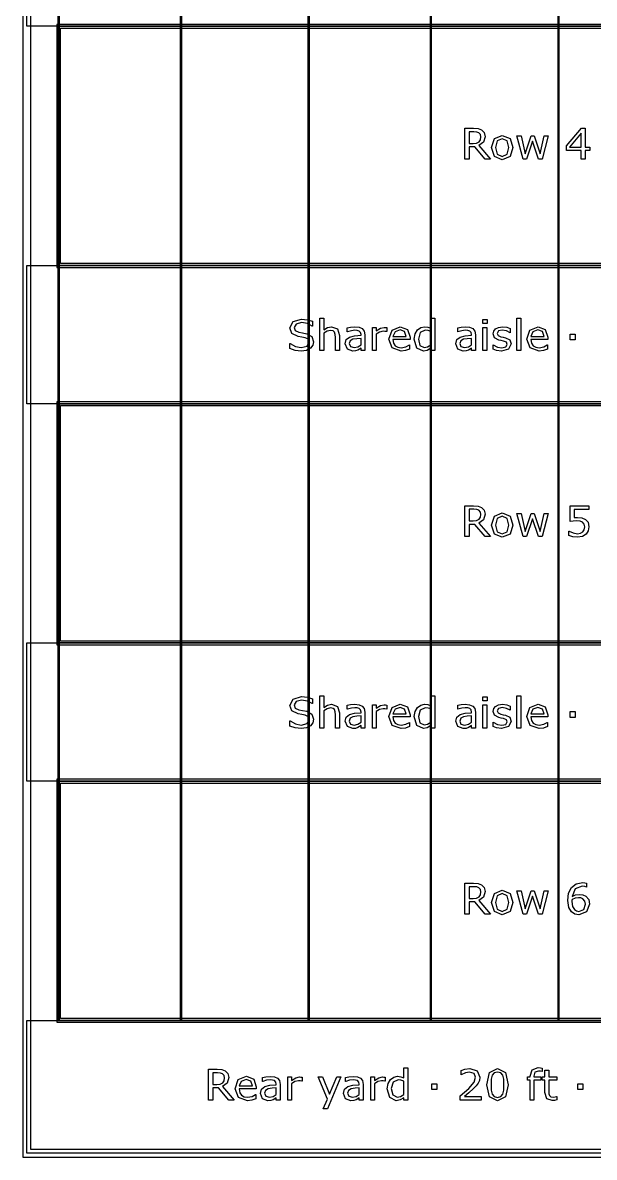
# Model space of a CAD drawing. Extents: x -1 to 182, y 89 to 480.
# Drawn here: x 94.5 to 123, y 345.1 to 401.6 of the extents above; entities that cross this region are included whole.
import ezdxf

# ---------------------------------------------------------------- set-up
doc = ezdxf.new("R2010")
doc.units = 0
doc.header["$MEASUREMENT"] = 0
doc.layers.add('Layer 1', color=7, linetype='Continuous')

msp = doc.modelspace()

# ---------------------------------------------------------------- linework, layer by layer
at = {"layer": 'Layer 1', "color": 7}
for points in [[(94.522277, 464.807125), (94.522277, 345.083318), (154.185743, 345.083318), (154.185743, 464.807125), (94.522277, 464.807125)], [(96.268421, 457.72953), (96.268421, 351.89633), (96.348003, 351.89633), (96.348003, 457.72953), (96.268421, 457.72953)], [(102.35383, 457.72953), (102.35383, 351.89633), (102.433412, 351.89633), (102.433412, 457.72953), (102.35383, 457.72953)], [(108.703822, 457.72953), (108.703822, 351.89633), (108.783404, 351.89633), (108.783404, 457.72953), (108.703822, 457.72953)], [(114.789231, 457.72953), (114.789231, 351.89633), (114.868813, 351.89633), (114.868813, 457.72953), (114.789231, 457.72953)], [(121.139223, 457.72953), (121.139223, 351.89633), (121.218805, 351.89633), (121.218805, 457.72953), (121.139223, 457.72953)], [(96.308212, 401.373351), (152.399808, 401.373351), (152.399808, 389.467116), (96.308212, 389.467116), (96.308212, 401.373351)], [(96.400713, 401.28085), (152.307307, 401.28085), (152.307307, 389.559617), (96.400713, 389.559617), (96.400713, 401.28085)], [(96.308212, 382.587958), (152.399808, 382.587958), (152.399808, 370.681723), (96.308212, 370.681723), (96.308212, 382.587958)], [(96.400713, 382.495457), (152.307307, 382.495457), (152.307307, 370.774224), (96.400713, 370.774224), (96.400713, 382.495457)], [(96.308212, 363.802565), (152.399808, 363.802565), (152.399808, 351.89633), (96.308212, 351.89633), (96.308212, 363.802565)], [(96.400713, 363.710064), (152.307307, 363.710064), (152.307307, 351.988831), (96.400713, 351.988831), (96.400713, 363.710064)]]:
    msp.add_lwpolyline(points, close=True, dxfattribs=at)
for points in [[(94.919151, 464.410251), (153.788869, 464.410251), (153.788869, 345.480192), (94.919151, 345.480192), (94.919151, 464.410251)], [(96.308212, 457.72953), (96.308212, 351.89633)], [(102.393621, 457.72953), (102.393621, 351.89633)], [(108.743613, 457.72953), (108.743613, 351.89633)], [(114.829022, 457.72953), (114.829022, 351.89633)], [(121.179014, 457.72953), (121.179014, 351.89633)], [(94.720714, 408.252509), (153.987306, 408.252509), (153.987306, 401.373351), (94.720714, 401.373351), (94.720714, 408.252509)], [(96.215711, 401.465852), (96.215711, 389.374615), (152.492309, 389.374615), (152.492309, 401.465852), (96.215711, 401.465852)], [(117.798347, 394.758776), (117.53273, 394.758776), (117.018034, 395.370624), (116.729678, 395.370624), (116.729678, 394.758776), (116.525041, 394.758776), (116.525041, 396.297699), (116.956021, 396.297699), (117.188565, 396.279099), (117.355996, 396.215022), (117.486221, 396.081696), (117.533764, 395.879126), (117.450047, 395.600073), (117.219572, 395.431608), (117.798347, 394.758776)], [(117.319822, 395.864651), (117.296063, 395.981438), (117.219582, 396.068255), (117.114162, 396.109597), (116.970501, 396.122006), (116.729688, 396.122006), (116.729688, 395.541164), (116.936394, 395.541164), (117.105894, 395.5577), (117.228882, 395.62178), (117.297095, 395.720998), (117.319822, 395.864659), (117.319822, 395.864651)], [(118.913522, 395.335485), (118.768827, 394.890033), (118.381255, 394.726738), (117.991614, 394.890033), (117.847956, 395.335485), (117.991614, 395.780934), (118.381255, 395.945267), (118.768827, 395.780934), (118.913522, 395.335485), (118.913522, 395.335485)], [(120.666384, 395.913226), (120.365628, 394.758776), (120.185793, 394.758776), (119.889172, 395.648643), (119.594617, 394.758776), (119.415817, 394.758776), (119.111959, 395.913226), (119.314529, 395.913226), (119.526405, 395.019226), (119.814758, 395.913226), (119.974955, 395.913226), (120.270544, 395.019226), (120.471048, 395.913226), (120.666384, 395.913226)], [(122.742742, 395.191824), (122.51433, 395.191824), (122.51433, 394.758776), (122.315893, 394.758776), (122.315893, 395.191824), (121.578989, 395.191824), (121.578989, 395.429536), (122.324161, 396.297699), (122.51433, 396.297699), (122.51433, 395.357189), (122.742742, 395.357189), (122.742742, 395.191824)], [(122.315893, 395.357189), (122.315893, 396.051719), (121.719549, 395.357189), (122.315893, 395.357189)], [(118.713018, 395.335485), (118.625169, 395.66828), (118.381255, 395.777833), (118.135275, 395.66828), (118.04846, 395.335485), (118.13631, 395.005788), (118.381255, 394.894168), (118.624134, 395.004756), (118.713018, 395.335485), (118.713018, 395.335485)], [(94.720714, 389.467116), (153.987306, 389.467116), (153.987306, 382.587958), (94.720714, 382.587958), (94.720714, 389.467116)], [(110.27685, 385.233788), (110.082549, 385.233788), (110.082549, 385.891113), (110.073235, 386.039941), (110.039128, 386.149494), (109.964714, 386.213573), (109.838624, 386.235269), (109.672228, 386.195994), (109.505829, 386.095741), (109.505829, 385.233788), (109.311525, 385.233788), (109.311525, 386.841958), (109.505829, 386.841958), (109.505829, 386.260082), (109.693932, 386.377903), (109.893401, 386.420279), (110.178656, 386.307622), (110.27684, 385.983095), (110.27685, 385.233788)], [(115.022808, 385.233788), (114.828506, 385.233788), (114.828506, 385.35471), (114.653839, 385.242056), (114.456436, 385.20175), (114.127774, 385.360912), (114.006851, 385.802229), (114.048193, 386.063711), (114.161881, 386.259047), (114.325177, 386.378938), (114.519481, 386.420279), (114.68071, 386.400647), (114.828506, 386.341735), (114.828506, 386.841963), (115.022808, 386.841963), (115.022808, 385.233788)], [(119.300578, 385.233788), (119.106276, 385.233788), (119.106276, 386.841958), (119.300578, 386.841958), (119.300578, 385.233788)], [(108.998377, 385.673038), (108.956002, 385.49527), (108.839215, 385.346442), (108.645945, 385.243091), (108.381362, 385.205882), (108.08164, 385.236889), (107.811889, 385.328874), (107.811889, 385.585189), (107.826362, 385.585189), (108.096112, 385.435326), (108.383434, 385.382616), (108.679023, 385.453929), (108.785475, 385.644098), (108.734834, 385.794992), (108.582905, 385.870441), (108.41444, 385.904548), (108.223236, 385.938653), (107.919381, 386.086449), (107.821195, 386.360332), (107.984493, 386.676593), (108.398938, 386.800617), (108.696594, 386.76961), (108.936372, 386.69313), (108.936372, 386.451283), (108.9219, 386.451283), (108.690389, 386.574274), (108.397901, 386.623883), (108.133318, 386.555668), (108.034099, 386.379969), (108.083709, 386.229075), (108.258376, 386.145358), (108.446476, 386.110219), (108.653181, 386.067844), (108.911565, 385.930385), (108.99838, 385.673038), (108.998377, 385.673038)], [(111.54809, 385.233788), (111.35482, 385.233788), (111.35482, 385.356777), (111.284541, 385.307167), (111.19979, 385.257558), (111.08817, 385.218286), (110.940374, 385.20175), (110.675791, 385.305101), (110.567272, 385.568652), (110.623084, 385.780525), (110.784313, 385.908681), (111.037526, 385.971726), (111.35482, 385.996517), (111.35482, 386.026489), (111.33106, 386.136045), (111.264914, 386.204257), (111.165696, 386.236296), (111.044773, 386.244551), (110.874239, 386.223887), (110.679937, 386.166009), (110.669592, 386.166009), (110.669592, 386.363412), (110.833922, 386.397519), (111.045795, 386.416119), (111.257667, 386.395456), (111.414764, 386.327241), (111.513982, 386.204252), (111.54809, 386.017184), (111.54809, 385.233788)], [(112.642595, 386.176365), (112.63225, 386.176365), (112.547499, 386.190838), (112.451381, 386.195997), (112.277749, 386.15569), (112.11652, 386.053371), (112.11652, 385.233788), (111.922215, 385.233788), (111.922215, 386.388238), (112.11652, 386.388238), (112.11652, 386.217706), (112.320124, 386.348963), (112.500991, 386.388238), (112.574373, 386.385142), (112.642585, 386.375855), (112.642595, 386.176365)], [(113.791878, 385.79086), (112.941283, 385.79086), (112.973324, 385.604823), (113.061174, 385.475633), (113.188298, 385.401219), (113.351596, 385.376427), (113.588273, 385.422936), (113.758805, 385.515955), (113.76915, 385.515955), (113.76915, 385.304082), (113.568646, 385.234836), (113.353673, 385.20693), (112.905123, 385.36196), (112.743891, 385.804308), (112.897886, 386.253893), (113.305095, 386.420292), (113.664764, 386.283865), (113.791888, 385.896293), (113.791878, 385.79086)], [(113.602741, 385.939688), (113.525228, 386.176365), (113.29475, 386.260082), (113.045672, 386.168097), (112.941283, 385.939688), (113.602741, 385.939688)], [(117.046455, 385.233788), (116.853185, 385.233788), (116.853185, 385.356777), (116.782907, 385.307167), (116.698155, 385.257558), (116.586536, 385.218286), (116.43874, 385.20175), (116.174157, 385.305101), (116.065638, 385.568652), (116.121449, 385.780525), (116.282678, 385.908681), (116.535892, 385.971726), (116.853185, 385.996517), (116.853185, 386.026489), (116.829426, 386.136045), (116.76328, 386.204257), (116.664061, 386.236296), (116.543139, 386.244551), (116.372605, 386.223887), (116.178303, 386.166009), (116.167958, 386.166009), (116.167958, 386.363412), (116.332287, 386.397519), (116.54416, 386.416119), (116.756033, 386.395456), (116.913129, 386.327241), (117.012348, 386.204252), (117.046455, 386.017184), (117.046455, 385.233788)], [(117.629363, 386.581508), (117.410257, 386.581508), (117.410257, 386.783046), (117.629363, 386.783046), (117.629363, 386.581508)], [(117.616962, 385.233788), (117.422658, 385.233788), (117.422658, 386.388238), (117.616962, 386.388238), (117.616962, 385.233788)], [(118.826189, 385.566583), (118.694932, 385.307167), (118.338364, 385.205882), (118.102721, 385.235854), (117.923921, 385.303035), (117.923921, 385.521109), (117.934266, 385.521109), (118.138905, 385.410522), (118.354911, 385.370215), (118.555414, 385.411556), (118.627762, 385.541778), (118.588487, 385.645133), (118.437593, 385.705076), (118.329074, 385.726772), (118.208149, 385.753643), (117.992144, 385.871467), (117.929099, 386.063703), (117.958036, 386.198061), (118.047955, 386.310715), (118.194714, 386.387198), (118.39522, 386.416135), (118.603992, 386.390286), (118.780725, 386.32931), (118.780725, 386.12157), (118.77038, 386.12157), (118.589514, 386.213555), (118.380742, 386.251795), (118.200907, 386.210454), (118.127528, 386.089531), (118.17197, 385.982045), (118.31253, 385.923133), (118.432418, 385.898341), (118.54404, 385.875613), (118.752812, 385.769161), (118.826191, 385.566588), (118.826189, 385.566583)], [(120.651398, 385.79086), (119.800806, 385.79086), (119.832845, 385.604823), (119.920694, 385.475633), (120.047818, 385.401219), (120.211116, 385.376427), (120.447794, 385.422936), (120.618326, 385.515955), (120.628671, 385.515955), (120.628671, 385.304082), (120.428167, 385.234836), (120.213193, 385.20693), (119.764643, 385.36196), (119.603412, 385.804308), (119.757407, 386.253893), (120.164619, 386.420292), (120.524285, 386.283865), (120.651409, 385.896293), (120.651398, 385.79086)], [(120.462264, 385.939688), (120.384749, 386.176365), (120.154271, 386.260082), (119.905192, 386.168097), (119.800806, 385.939688), (120.462264, 385.939688)], [(111.35482, 385.518008), (111.35482, 385.839434), (111.145013, 385.82393), (110.954844, 385.793958), (110.819452, 385.719544), (110.767776, 385.582085), (110.82772, 385.432223), (111.010655, 385.382613), (111.197724, 385.421888), (111.35482, 385.518006), (111.35482, 385.518008)], [(114.828506, 385.518008), (114.828506, 386.1805), (114.687946, 386.229075), (114.552554, 386.242516), (114.298306, 386.128827), (114.207355, 385.806367), (114.277636, 385.493209), (114.502945, 385.386757), (114.670375, 385.422928), (114.828506, 385.518014), (114.828506, 385.518008)], [(116.853185, 385.518008), (116.853185, 385.839434), (116.643379, 385.82393), (116.45321, 385.793958), (116.317817, 385.719544), (116.266142, 385.582085), (116.326086, 385.432223), (116.509021, 385.382613), (116.696089, 385.421888), (116.853185, 385.518006), (116.853185, 385.518008)], [(122.007386, 385.761919), (121.760374, 385.761919), (121.760374, 386.054408), (122.007386, 386.054408), (122.007386, 385.761919)], [(96.215711, 382.680459), (96.215711, 370.589222), (152.492309, 370.589222), (152.492309, 382.680459), (96.215711, 382.680459)], [(117.798347, 375.973383), (117.53273, 375.973383), (117.018034, 376.585231), (116.729678, 376.585231), (116.729678, 375.973383), (116.525041, 375.973383), (116.525041, 377.512306), (116.956021, 377.512306), (117.188565, 377.493706), (117.355996, 377.429629), (117.486221, 377.296303), (117.533764, 377.093733), (117.450047, 376.81468), (117.219572, 376.646215), (117.798347, 375.973383)], [(117.319822, 377.079258), (117.296063, 377.196045), (117.219582, 377.282862), (117.114162, 377.324204), (116.970501, 377.336613), (116.729688, 377.336613), (116.729688, 376.755771), (116.936394, 376.755771), (117.105894, 376.772307), (117.228882, 376.836387), (117.297095, 376.935605), (117.319822, 377.079266), (117.319822, 377.079258)], [(122.695199, 376.462242), (122.655924, 376.256569), (122.548437, 376.091204), (122.370672, 375.979585), (122.13296, 375.941345), (121.890081, 375.968216), (121.692678, 376.031261), (121.692678, 376.249335), (121.707151, 376.249335), (121.905588, 376.15735), (122.12883, 376.120145), (122.270424, 376.140808), (122.393413, 376.213156), (122.461628, 376.319608), (122.485387, 376.463269), (122.457482, 376.59763), (122.382033, 376.685479), (122.250776, 376.740256), (122.07921, 376.756792), (121.903511, 376.744383), (121.758819, 376.719592), (121.758819, 377.512309), (122.684859, 377.512309), (122.684859, 377.33144), (121.958288, 377.33144), (121.958288, 376.922164), (122.049238, 376.928356), (122.129854, 376.930472), (122.34896, 376.908777), (122.521561, 376.834363), (122.649717, 376.687601), (122.695194, 376.462293), (122.695199, 376.462242)], [(118.913522, 376.550092), (118.768827, 376.10464), (118.381255, 375.941345), (117.991614, 376.10464), (117.847956, 376.550092), (117.991614, 376.995541), (118.381255, 377.159874), (118.768827, 376.995541), (118.913522, 376.550092), (118.913522, 376.550092)], [(118.713018, 376.550092), (118.625169, 376.882887), (118.381255, 376.99244), (118.135275, 376.882887), (118.04846, 376.550092), (118.13631, 376.220395), (118.381255, 376.108775), (118.624134, 376.219363), (118.713018, 376.550092), (118.713018, 376.550092)], [(120.666384, 377.127833), (120.365628, 375.973383), (120.185793, 375.973383), (119.889172, 376.86325), (119.594617, 375.973383), (119.415817, 375.973383), (119.111959, 377.127833), (119.314529, 377.127833), (119.526405, 376.233833), (119.814758, 377.127833), (119.974955, 377.127833), (120.270544, 376.233833), (120.471048, 377.127833), (120.666384, 377.127833)], [(94.720714, 370.681723), (153.987306, 370.681723), (153.987306, 363.802565), (94.720714, 363.802565), (94.720714, 370.681723)], [(108.998377, 366.887645), (108.956002, 366.709877), (108.839215, 366.561049), (108.645945, 366.457698), (108.381362, 366.420489), (108.08164, 366.451496), (107.811889, 366.543481), (107.811889, 366.799796), (107.826362, 366.799796), (108.096112, 366.649933), (108.383434, 366.597223), (108.679023, 366.668536), (108.785475, 366.858705), (108.734834, 367.009599), (108.582905, 367.085048), (108.41444, 367.119155), (108.223236, 367.15326), (107.919381, 367.301056), (107.821195, 367.574939), (107.984493, 367.8912), (108.398938, 368.015224), (108.696594, 367.984217), (108.936372, 367.907737), (108.936372, 367.66589), (108.9219, 367.66589), (108.690389, 367.788881), (108.397901, 367.83849), (108.133318, 367.770275), (108.034099, 367.594576), (108.083709, 367.443682), (108.258376, 367.359965), (108.446476, 367.324826), (108.653181, 367.282451), (108.911565, 367.144992), (108.99838, 366.887645), (108.998377, 366.887645)], [(110.27685, 366.448395), (110.082549, 366.448395), (110.082549, 367.10572), (110.073235, 367.254548), (110.039128, 367.364101), (109.964714, 367.42818), (109.838624, 367.449876), (109.672228, 367.410601), (109.505829, 367.310348), (109.505829, 366.448395), (109.311525, 366.448395), (109.311525, 368.056565), (109.505829, 368.056565), (109.505829, 367.474689), (109.693932, 367.59251), (109.893401, 367.634886), (110.178656, 367.522229), (110.27684, 367.197702), (110.27685, 366.448395)], [(111.54809, 366.448395), (111.35482, 366.448395), (111.35482, 366.571384), (111.284541, 366.521774), (111.19979, 366.472165), (111.08817, 366.432893), (110.940374, 366.416357), (110.675791, 366.519708), (110.567272, 366.783259), (110.623084, 366.995132), (110.784313, 367.123288), (111.037526, 367.186333), (111.35482, 367.211124), (111.35482, 367.241096), (111.33106, 367.350652), (111.264914, 367.418864), (111.165696, 367.450903), (111.044773, 367.459158), (110.874239, 367.438494), (110.679937, 367.380616), (110.669592, 367.380616), (110.669592, 367.578019), (110.833922, 367.612126), (111.045795, 367.630726), (111.257667, 367.610063), (111.414764, 367.541848), (111.513982, 367.418859), (111.54809, 367.231791), (111.54809, 366.448395)], [(113.791878, 367.005467), (112.941283, 367.005467), (112.973324, 366.81943), (113.061174, 366.69024), (113.188298, 366.615826), (113.351596, 366.591034), (113.588273, 366.637543), (113.758805, 366.730562), (113.76915, 366.730562), (113.76915, 366.518689), (113.568646, 366.449443), (113.353673, 366.421537), (112.905123, 366.576567), (112.743891, 367.018915), (112.897886, 367.4685), (113.305095, 367.634899), (113.664764, 367.498472), (113.791888, 367.1109), (113.791878, 367.005467)], [(115.022808, 366.448395), (114.828506, 366.448395), (114.828506, 366.569317), (114.653839, 366.456663), (114.456436, 366.416357), (114.127774, 366.575519), (114.006851, 367.016836), (114.048193, 367.278318), (114.161881, 367.473654), (114.325177, 367.593545), (114.519481, 367.634886), (114.68071, 367.615254), (114.828506, 367.556342), (114.828506, 368.05657), (115.022808, 368.05657), (115.022808, 366.448395)], [(117.046455, 366.448395), (116.853185, 366.448395), (116.853185, 366.571384), (116.782907, 366.521774), (116.698155, 366.472165), (116.586536, 366.432893), (116.43874, 366.416357), (116.174157, 366.519708), (116.065638, 366.783259), (116.121449, 366.995132), (116.282678, 367.123288), (116.535892, 367.186333), (116.853185, 367.211124), (116.853185, 367.241096), (116.829426, 367.350652), (116.76328, 367.418864), (116.664061, 367.450903), (116.543139, 367.459158), (116.372605, 367.438494), (116.178303, 367.380616), (116.167958, 367.380616), (116.167958, 367.578019), (116.332287, 367.612126), (116.54416, 367.630726), (116.756033, 367.610063), (116.913129, 367.541848), (117.012348, 367.418859), (117.046455, 367.231791), (117.046455, 366.448395)], [(117.629363, 367.796115), (117.410257, 367.796115), (117.410257, 367.997653), (117.629363, 367.997653), (117.629363, 367.796115)], [(118.826189, 366.78119), (118.694932, 366.521774), (118.338364, 366.420489), (118.102721, 366.450461), (117.923921, 366.517642), (117.923921, 366.735716), (117.934266, 366.735716), (118.138905, 366.625129), (118.354911, 366.584822), (118.555414, 366.626163), (118.627762, 366.756385), (118.588487, 366.85974), (118.437593, 366.919683), (118.329074, 366.941379), (118.208149, 366.96825), (117.992144, 367.086074), (117.929099, 367.27831), (117.958036, 367.412668), (118.047955, 367.525322), (118.194714, 367.601805), (118.39522, 367.630742), (118.603992, 367.604893), (118.780725, 367.543917), (118.780725, 367.336177), (118.77038, 367.336177), (118.589514, 367.428162), (118.380742, 367.466402), (118.200907, 367.425061), (118.127528, 367.304138), (118.17197, 367.196652), (118.31253, 367.13774), (118.432418, 367.112948), (118.54404, 367.09022), (118.752812, 366.983768), (118.826191, 366.781195), (118.826189, 366.78119)], [(119.300578, 366.448395), (119.106276, 366.448395), (119.106276, 368.056565), (119.300578, 368.056565), (119.300578, 366.448395)], [(120.651398, 367.005467), (119.800806, 367.005467), (119.832845, 366.81943), (119.920694, 366.69024), (120.047818, 366.615826), (120.211116, 366.591034), (120.447794, 366.637543), (120.618326, 366.730562), (120.628671, 366.730562), (120.628671, 366.518689), (120.428167, 366.449443), (120.213193, 366.421537), (119.764643, 366.576567), (119.603412, 367.018915), (119.757407, 367.4685), (120.164619, 367.634899), (120.524285, 367.498472), (120.651409, 367.1109), (120.651398, 367.005467)], [(111.35482, 366.732615), (111.35482, 367.054041), (111.145013, 367.038537), (110.954844, 367.008565), (110.819452, 366.934151), (110.767776, 366.796692), (110.82772, 366.64683), (111.010655, 366.59722), (111.197724, 366.636495), (111.35482, 366.732613), (111.35482, 366.732615)], [(112.642595, 367.390972), (112.63225, 367.390972), (112.547499, 367.405445), (112.451381, 367.410604), (112.277749, 367.370297), (112.11652, 367.267978), (112.11652, 366.448395), (111.922215, 366.448395), (111.922215, 367.602845), (112.11652, 367.602845), (112.11652, 367.432313), (112.320124, 367.56357), (112.500991, 367.602845), (112.574373, 367.599749), (112.642585, 367.590462), (112.642595, 367.390972)], [(113.602741, 367.154295), (113.525228, 367.390972), (113.29475, 367.474689), (113.045672, 367.382704), (112.941283, 367.154295), (113.602741, 367.154295)], [(114.828506, 366.732615), (114.828506, 367.395107), (114.687946, 367.443682), (114.552554, 367.457123), (114.298306, 367.343434), (114.207355, 367.020974), (114.277636, 366.707816), (114.502945, 366.601364), (114.670375, 366.637535), (114.828506, 366.732621), (114.828506, 366.732615)], [(116.853185, 366.732615), (116.853185, 367.054041), (116.643379, 367.038537), (116.45321, 367.008565), (116.317817, 366.934151), (116.266142, 366.796692), (116.326086, 366.64683), (116.509021, 366.59722), (116.696089, 366.636495), (116.853185, 366.732613), (116.853185, 366.732615)], [(117.616962, 366.448395), (117.422658, 366.448395), (117.422658, 367.602845), (117.616962, 367.602845), (117.616962, 366.448395)], [(120.462264, 367.154295), (120.384749, 367.390972), (120.154271, 367.474689), (119.905192, 367.382704), (119.800806, 367.154295), (120.462264, 367.154295)], [(122.007386, 366.976526), (121.760374, 366.976526), (121.760374, 367.269015), (122.007386, 367.269015), (122.007386, 366.976526)], [(96.215711, 363.895066), (96.215711, 351.803829), (152.492309, 351.803829), (152.492309, 363.895066), (96.215711, 363.895066)], [(117.798347, 357.18799), (117.53273, 357.18799), (117.018034, 357.799838), (116.729678, 357.799838), (116.729678, 357.18799), (116.525041, 357.18799), (116.525041, 358.726913), (116.956021, 358.726913), (117.188565, 358.708313), (117.355996, 358.644236), (117.486221, 358.51091), (117.533764, 358.30834), (117.450047, 358.029287), (117.219572, 357.860822), (117.798347, 357.18799)], [(122.730338, 357.687184), (122.575308, 357.303745), (122.197039, 357.155952), (121.990334, 357.191091), (121.826001, 357.295477), (121.688543, 357.522854), (121.641, 357.863918), (121.68441, 358.226685), (121.82497, 358.507804), (122.059578, 358.689705), (122.394442, 358.755851), (122.496762, 358.750691), (122.580476, 358.732091), (122.580476, 358.534686), (122.570131, 358.534686), (122.482281, 358.563626), (122.363425, 358.578098), (122.008926, 358.438571), (121.854931, 358.0634), (122.025463, 358.142984), (122.220799, 358.170887), (122.393397, 358.152287), (122.547392, 358.079939), (122.683819, 357.920776), (122.730328, 357.6872), (122.730338, 357.687184)], [(117.319822, 358.293865), (117.296063, 358.410652), (117.219582, 358.497469), (117.114162, 358.538811), (116.970501, 358.55122), (116.729688, 358.55122), (116.729688, 357.970378), (116.936394, 357.970378), (117.105894, 357.986914), (117.228882, 358.050994), (117.297095, 358.150212), (117.319822, 358.293873), (117.319822, 358.293865)], [(118.913522, 357.764699), (118.768827, 357.319247), (118.381255, 357.155952), (117.991614, 357.319247), (117.847956, 357.764699), (117.991614, 358.210148), (118.381255, 358.374481), (118.768827, 358.210148), (118.913522, 357.764699), (118.913522, 357.764699)], [(118.713018, 357.764699), (118.625169, 358.097494), (118.381255, 358.207047), (118.135275, 358.097494), (118.04846, 357.764699), (118.13631, 357.435002), (118.381255, 357.323382), (118.624134, 357.43397), (118.713018, 357.764699), (118.713018, 357.764699)], [(120.666384, 358.34244), (120.365628, 357.18799), (120.185793, 357.18799), (119.889172, 358.077857), (119.594617, 357.18799), (119.415817, 357.18799), (119.111959, 358.34244), (119.314529, 358.34244), (119.526405, 357.44844), (119.814758, 358.34244), (119.974955, 358.34244), (120.270544, 357.44844), (120.471048, 358.34244), (120.666384, 358.34244)], [(122.520532, 357.678929), (122.491594, 357.838092), (122.398575, 357.947645), (122.293157, 357.991055), (122.172235, 358.0014), (122.008937, 357.980736), (121.853907, 357.91666), (121.850811, 357.872218), (121.849753, 357.819507), (121.882826, 357.561126), (121.975843, 357.412298), (122.078162, 357.345118), (122.199085, 357.324454), (122.434728, 357.415404), (122.520511, 357.678953), (122.520532, 357.678929)], [(94.720714, 351.89633), (153.987306, 351.89633), (153.987306, 345.281755), (94.720714, 345.281755), (94.720714, 351.89633)], [(120.373896, 349.347652), (120.363551, 349.347652), (120.279834, 349.366252), (120.188884, 349.376598), (120.006983, 349.320789), (119.951172, 349.121317), (119.951172, 349.082043), (120.301538, 349.082043), (120.301538, 348.918745), (119.957373, 348.918745), (119.957373, 347.927585), (119.763072, 347.927585), (119.763072, 348.918737), (119.631812, 348.918737), (119.631812, 349.082035), (119.763072, 349.082035), (119.763072, 349.120275), (119.865391, 349.435502), (120.160978, 349.546089), (120.277768, 349.539898), (120.373885, 349.525426), (120.373896, 349.347652)], [(105.043584, 347.927585), (104.777969, 347.927585), (104.263273, 348.539433), (103.974917, 348.539433), (103.974917, 347.927585), (103.770278, 347.927585), (103.770278, 349.466508), (104.20126, 349.466508), (104.433805, 349.447908), (104.601235, 349.383831), (104.731461, 349.250505), (104.779001, 349.047935), (104.695287, 348.768882), (104.464808, 348.600417), (105.043584, 347.927585)], [(104.565062, 349.03346), (104.541302, 349.150247), (104.464819, 349.237064), (104.359401, 349.278406), (104.215741, 349.290815), (103.974928, 349.290815), (103.974928, 348.709973), (104.181633, 348.709973), (104.351133, 348.726509), (104.474122, 348.790589), (104.542334, 348.889807), (104.565062, 349.033468), (104.565062, 349.03346)], [(106.14119, 348.484657), (105.290598, 348.484657), (105.322637, 348.29862), (105.410486, 348.16943), (105.537611, 348.095016), (105.700909, 348.070224), (105.937586, 348.116733), (106.108118, 348.209752), (106.118463, 348.209752), (106.118463, 347.997879), (105.917959, 347.928633), (105.702985, 347.900727), (105.254435, 348.055757), (105.093204, 348.498105), (105.247202, 348.94769), (105.654411, 349.114089), (106.014077, 348.977662), (106.141201, 348.59009), (106.14119, 348.484657)], [(107.332849, 347.927585), (107.139579, 347.927585), (107.139579, 348.050574), (107.069297, 348.000964), (106.984549, 347.951355), (106.872929, 347.912083), (106.725133, 347.895547), (106.46055, 347.998898), (106.352031, 348.262449), (106.40784, 348.474322), (106.569071, 348.602478), (106.822285, 348.665523), (107.139579, 348.690314), (107.139579, 348.720286), (107.115819, 348.829842), (107.049673, 348.898054), (106.950455, 348.930093), (106.82953, 348.938348), (106.658998, 348.917684), (106.464696, 348.859806), (106.454351, 348.859806), (106.454351, 349.057209), (106.618681, 349.091316), (106.830554, 349.109916), (107.042426, 349.089253), (107.199522, 349.021038), (107.298741, 348.898049), (107.332849, 348.710981), (107.332849, 347.927585)], [(108.427354, 348.870162), (108.417009, 348.870162), (108.332261, 348.884635), (108.236143, 348.889794), (108.06251, 348.849487), (107.901281, 348.747168), (107.901281, 347.927585), (107.706977, 347.927585), (107.706977, 349.082035), (107.901281, 349.082035), (107.901281, 348.911503), (108.104886, 349.04276), (108.285752, 349.082035), (108.359132, 349.078939), (108.427346, 349.069652), (108.427354, 348.870162)], [(110.352815, 349.082035), (109.678956, 347.501773), (109.471216, 347.501773), (109.68619, 347.983396), (109.226271, 349.082035), (109.437109, 349.082035), (109.79161, 348.226275), (110.14921, 349.082035), (110.352815, 349.082035)], [(111.462822, 347.927585), (111.269553, 347.927585), (111.269553, 348.050574), (111.199274, 348.000964), (111.114525, 347.951355), (111.002903, 347.912083), (110.85511, 347.895547), (110.590527, 347.998898), (110.482005, 348.262449), (110.537816, 348.474322), (110.699045, 348.602478), (110.952262, 348.665523), (111.269553, 348.690314), (111.269553, 348.720286), (111.245793, 348.829842), (111.179647, 348.898054), (111.080429, 348.930093), (110.959506, 348.938348), (110.788975, 348.917684), (110.59467, 348.859806), (110.584325, 348.859806), (110.584325, 349.057209), (110.748655, 349.091316), (110.96053, 349.109916), (111.172403, 349.089253), (111.329499, 349.021038), (111.428718, 348.898049), (111.462822, 348.710981), (111.462822, 347.927585)], [(112.557328, 348.870162), (112.546983, 348.870162), (112.462234, 348.884635), (112.366117, 348.889794), (112.192484, 348.849487), (112.031253, 348.747168), (112.031253, 347.927585), (111.836951, 347.927585), (111.836951, 349.082035), (112.031253, 349.082035), (112.031253, 348.911503), (112.234857, 349.04276), (112.415726, 349.082035), (112.489106, 349.078939), (112.557318, 349.069652), (112.557328, 348.870162)], [(113.676639, 347.927585), (113.482337, 347.927585), (113.482337, 348.048507), (113.30767, 347.935853), (113.110267, 347.895547), (112.781605, 348.054709), (112.660682, 348.496026), (112.702023, 348.757508), (112.815709, 348.952844), (112.979007, 349.072735), (113.173312, 349.114076), (113.334541, 349.094444), (113.482337, 349.035532), (113.482337, 349.53576), (113.676639, 349.53576), (113.676639, 347.927585)], [(117.334292, 347.927585), (116.292497, 347.927585), (116.292497, 348.143593), (116.509537, 348.329627), (116.713141, 348.514629), (116.984961, 348.819518), (117.05834, 349.064466), (116.978759, 349.251535), (116.758618, 349.319747), (116.555013, 349.286674), (116.341072, 349.185389), (116.330726, 349.185389), (116.330726, 349.402429), (116.526063, 349.468575), (116.763775, 349.498547), (117.13481, 349.383826), (117.26917, 349.074801), (117.246443, 348.910469), (117.181329, 348.766811), (117.086246, 348.640718), (116.954989, 348.503259), (116.726577, 348.292421), (116.506436, 348.104319), (117.334292, 348.104319), (117.334292, 347.927585)], [(118.677877, 348.697564), (118.547654, 348.088817), (118.145612, 347.895547), (117.74047, 348.091915), (117.613345, 348.695495), (117.742536, 349.301144), (118.145612, 349.497512), (118.54972, 349.298043), (118.677877, 348.697564), (118.677877, 348.697564)], [(118.40606, 348.228342), (118.454635, 348.424713), (118.468075, 348.697564), (118.454635, 348.970415), (118.405025, 349.166783), (118.305807, 349.286674), (118.145612, 349.32698), (117.984381, 349.286674), (117.884128, 349.164717), (117.835553, 348.965248), (117.823144, 348.695495), (117.834521, 348.425745), (117.883098, 348.231443), (117.979216, 348.108451), (118.145615, 348.066078), (118.306844, 348.106385), (118.406062, 348.228342), (118.40606, 348.228342)], [(121.096332, 347.93792), (120.976441, 347.91416), (120.861721, 347.904847), (120.593005, 347.999933), (120.50102, 348.304822), (120.50102, 348.918737), (120.369763, 348.918737), (120.369763, 349.082035), (120.50102, 349.082035), (120.50102, 349.413798), (120.695322, 349.413798), (120.695322, 349.082035), (121.096332, 349.082035), (121.096332, 348.918737), (120.695322, 348.918737), (120.695322, 348.392672), (120.699449, 348.250046), (120.728387, 348.154962), (120.7904, 348.093984), (120.912357, 348.075384), (121.011575, 348.088825), (121.085989, 348.112584), (121.096334, 348.112584), (121.096332, 347.93792)], [(105.952056, 348.633485), (105.874541, 348.870162), (105.644065, 348.953879), (105.394984, 348.861894), (105.290598, 348.633485), (105.952056, 348.633485)], [(107.139579, 348.211805), (107.139579, 348.533231), (106.929772, 348.517727), (106.739603, 348.487755), (106.604211, 348.413341), (106.552535, 348.275882), (106.612479, 348.12602), (106.795414, 348.07641), (106.982482, 348.115685), (107.139579, 348.211803), (107.139579, 348.211805)], [(111.269553, 348.211805), (111.269553, 348.533231), (111.059749, 348.517727), (110.86958, 348.487755), (110.734187, 348.413341), (110.682509, 348.275882), (110.742456, 348.12602), (110.925388, 348.07641), (111.112456, 348.115685), (111.269553, 348.211803), (111.269553, 348.211805)], [(113.482337, 348.211805), (113.482337, 348.874297), (113.341777, 348.922872), (113.206385, 348.936313), (112.952136, 348.822624), (112.861186, 348.500164), (112.931464, 348.187006), (113.156775, 348.080554), (113.324206, 348.116725), (113.482337, 348.211811), (113.482337, 348.211805)], [(115.120476, 348.455716), (114.873464, 348.455716), (114.873464, 348.748205), (115.120476, 348.748205), (115.120476, 348.455716)], [(122.392376, 348.455716), (122.145361, 348.455716), (122.145361, 348.748205), (122.392376, 348.748205), (122.392376, 348.455716)]]:
    msp.add_lwpolyline(points, dxfattribs=at)

doc.saveas('drawing.dxf')
